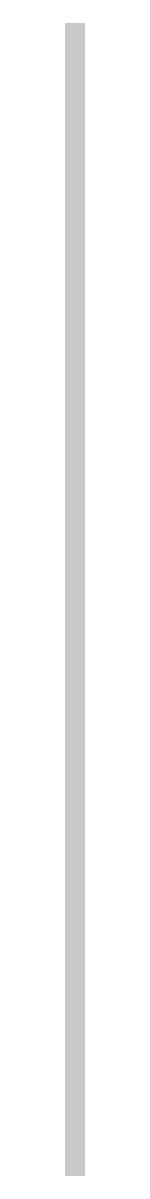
# Model space of a CAD drawing. Header units: millimetres. Extents: x -187347 to 135007, y -6415 to 292048.
# Drawn here: x -51517 to -51319, y 161903 to 173394 of the extents above; entities that cross this region are included whole.
import ezdxf

# ---------------------------------------------------------------- set-up
doc = ezdxf.new("R2010")
doc.units = ezdxf.units.MM
doc.header["$LTSCALE"] = 100
doc.layers.add('A-WALL-PATT', color=7, linetype='Continuous', lineweight=5)

msp = doc.modelspace()

# ---------------------------------------------------------------- hatches: boundary and pattern name
at = {"layer": 'A-WALL-PATT'}
h = msp.add_hatch(dxfattribs=at)
h.set_pattern_fill('FP_5', color=256, angle=67.38013, style=0, pattern_type=2)
h.set_pattern_definition([(337.3801, (-51478.613, 167640.554), (100.32954, -0.0003), [26.086, -1278.204]), (337.3801, (-51478.613, 167540.224), (100.32954, -0.0003), [26.086, -1278.204]), (337.3801, (-51478.613, 167439.894), (100.32954, -0.0003), [26.086, -1278.204]), (337.3801, (-51478.612, 167339.564), (100.32954, -0.0003), [26.086, -1278.204]), (337.3801, (-51478.613, 167239.235), (100.32954, -0.0003), [26.086, -1278.204]), (22.2491, (-51478.614, 167556.277), (100.3298, 0.00036), [23.848, -2360.969]), (22.2491, (-51478.613, 167455.947), (100.3298, 0.00036), [23.848, -2360.969]), (22.2491, (-51478.613, 167355.617), (100.3298, 0.00036), [23.848, -2360.969]), (22.2491, (-51478.613, 167255.287), (100.3298, 0.00036), [23.848, -2360.969]), (22.2491, (-51478.613, 167154.957), (100.3298, 0.00036), [23.848, -2360.969]), (22.24913, (-51478.613, 167054.627), (100.3298, 0.00036), [23.848, -2360.969]), (22.24913, (-51478.613, 166954.297), (100.3298, 0.00036), [23.848, -2360.969]), (22.24913, (-51478.613, 166853.967), (100.3298, 0.00036), [23.848, -2360.969]), (22.24913, (-51478.613, 166753.637), (100.3298, 0.00036), [23.848, -2360.969]), (157.7511, (-51456.54, 167581.36), (100.3298, 0.0001), [23.848, -2360.969]), (157.7511, (-51456.54, 167481.03), (100.3298, 0.0001), [23.848, -2360.969]), (157.7511, (-51456.54, 167380.7), (100.3298, 0.0001), [23.848, -2360.969]), (157.7511, (-51456.54, 167280.37), (100.3298, 0.0001), [23.848, -2360.969]), (157.7511, (-51456.54, 167180.04), (100.3298, 0.0001), [23.848, -2360.969]), (157.75113, (-51456.54, 167079.71), (100.3298, 0.0001), [23.848, -2360.969]), (157.75113, (-51456.54, 166979.38), (100.3298, 0.0001), [23.848, -2360.969]), (157.75113, (-51456.54, 166879.05), (100.3298, 0.0001), [23.848, -2360.969]), (157.75113, (-51456.54, 166778.72), (100.3298, 0.0001), [23.848, -2360.969]), (202.6201, (-51454.534, 167616.475), (100.32954, 0.00078), [26.086, -1278.204]), (202.6201, (-51454.533, 167516.145), (100.32954, 0.00078), [26.086, -1278.204]), (202.6201, (-51454.534, 167415.815), (100.32954, 0.00078), [26.086, -1278.204]), (202.6201, (-51454.534, 167315.485), (100.32954, 0.00078), [26.086, -1278.204]), (202.6201, (-51454.534, 167215.155), (100.32954, 0.00078), [26.086, -1278.204]), (351.87013, (-51495.669, 167645.57), (100.33039, 0.000556), [7.094, -702.346]), (338.1981, (-51488.646, 167644.567), (100.33008, -0.00043), [10.806, -529.488]), (338.1981, (-51488.646, 167544.237), (100.33008, -0.00043), [10.806, -529.488]), (201.8011, (-51478.613, 167606.442), (100.33008, -0.00085), [10.806, -529.488]), (201.8011, (-51478.613, 167506.11), (100.33008, -0.00085), [10.806, -529.488]), (188.13013, (-51488.646, 167602.428), (100.33039, -8.5e-05), [7.094, -702.346]), (188.13013, (-51495.669, 167645.57), (100.33039, -8.5e-05), [7.094, -702.346]), (206.5651, (-51502.69, 167644.567), (100.33013, 0.00015), [6.73, -217.614]), (225.0001, (-51508.71, 167641.56), (100.33, 0.0002), [7.094, -134.794]), (236.3101, (-51513.73, 167636.54), (100.3303, 8e-05), [3.617, -358.128]), (236.3101, (-51513.73, 167536.21), (100.3303, 8e-05), [3.617, -358.128]), (236.3101, (-51513.73, 167435.88), (100.3303, 8e-05), [3.617, -358.128]), (251.5651, (-51515.735, 167633.53), (100.3296, 0.0001), [3.173, -314.099]), (251.5651, (-51515.735, 167533.2), (100.3296, 0.0001), [3.173, -314.099]), (251.5651, (-51515.73, 167432.87), (100.3296, 0.0001), [3.173, -314.099]), (251.5651, (-51516.74, 167630.52), (100.3296, 0.0001), [3.173, -314.099]), (251.5651, (-51516.74, 167530.19), (100.3296, 0.0001), [3.173, -314.099]), (251.5651, (-51516.74, 167429.86), (100.3296, 0.0001), [3.173, -314.099]), (270.0001, (-51517.74, 167627.51), (100.33, 0.0002), [8.026, -92.304]), (288.4351, (-51517.74, 167619.485), (100.3296, 0.0003), [3.173, -314.099]), (288.4351, (-51517.74, 167519.15), (100.3296, 0.0003), [3.173, -314.099]), (288.4351, (-51517.74, 167418.82), (100.3296, 0.0003), [3.173, -314.099]), (288.4351, (-51516.74, 167616.47), (100.3296, 0.0003), [3.173, -314.099]), (288.4351, (-51516.74, 167516.145), (100.3296, 0.0003), [3.173, -314.099]), (288.4351, (-51516.74, 167415.815), (100.3296, 0.0003), [3.173, -314.099]), (303.6901, (-51515.735, 167613.465), (100.3303, 0.0004), [3.617, -358.128]), (303.6901, (-51515.735, 167513.135), (100.3303, 0.0004), [3.617, -358.128]), (303.6901, (-51515.735, 167412.805), (100.3303, 0.0004), [3.617, -358.128]), (315.0001, (-51513.73, 167610.455), (100.33, 0.0002), [7.094, -134.794]), (333.4351, (-51508.712, 167605.44), (100.33013, 0.00033), [6.73, -217.614]), (351.87013, (-51502.692, 167602.429), (100.33039, 0.000556), [7.094, -702.346]), (351.87013, (-51495.669, 167595.405), (100.33039, 0.000556), [7.094, -702.346]), (338.1981, (-51488.646, 167594.402), (100.33008, -0.00043), [10.806, -529.488]), (338.1981, (-51488.646, 167494.072), (100.33008, -0.00043), [10.806, -529.488]), (201.8011, (-51478.614, 167556.277), (100.33008, -0.00085), [10.806, -529.488]), (201.8011, (-51478.613, 167455.947), (100.33008, -0.00085), [10.806, -529.488]), (188.13013, (-51488.646, 167552.264), (100.33039, -8.5e-05), [7.094, -702.346]), (188.13013, (-51495.669, 167595.405), (100.33039, -8.5e-05), [7.094, -702.346]), (206.5651, (-51502.69, 167594.402), (100.33013, 0.00015), [6.73, -217.614]), (225.0001, (-51508.71, 167591.39), (100.33, 0.0002), [7.094, -134.794]), (236.3101, (-51513.73, 167586.376), (100.3303, 8e-05), [3.617, -358.128]), (236.3101, (-51513.73, 167486.05), (100.3303, 8e-05), [3.617, -358.128]), (236.3101, (-51513.73, 167385.72), (100.3303, 8e-05), [3.617, -358.128]), (251.5651, (-51515.735, 167583.37), (100.3296, 0.0001), [3.173, -314.099]), (251.5651, (-51515.74, 167483.04), (100.3296, 0.0001), [3.173, -314.099]), (251.5651, (-51515.735, 167382.71), (100.3296, 0.0001), [3.173, -314.099]), (251.5651, (-51516.74, 167580.36), (100.3296, 0.0001), [3.173, -314.099]), (251.5651, (-51516.74, 167480.03), (100.3296, 0.0001), [3.173, -314.099]), (251.5651, (-51516.74, 167379.7), (100.3296, 0.0001), [3.173, -314.099]), (270.0001, (-51517.74, 167577.35), (100.33, 0.0002), [8.026, -92.304]), (288.4351, (-51517.74, 167569.32), (100.3296, 0.0003), [3.173, -314.099]), (288.4351, (-51517.74, 167468.99), (100.3296, 0.0003), [3.173, -314.099]), (288.4351, (-51517.74, 167368.66), (100.3296, 0.0003), [3.173, -314.099]), (288.4351, (-51516.74, 167566.31), (100.3296, 0.0003), [3.173, -314.099]), (288.4351, (-51516.74, 167465.98), (100.3296, 0.0003), [3.173, -314.099]), (288.4351, (-51516.74, 167365.65), (100.3296, 0.0003), [3.173, -314.099]), (303.6901, (-51515.735, 167563.3), (100.3303, 0.0004), [3.617, -358.128]), (303.6901, (-51515.735, 167462.97), (100.3303, 0.0004), [3.617, -358.128]), (303.6901, (-51515.735, 167362.64), (100.3303, 0.0004), [3.617, -358.128]), (315.0001, (-51513.73, 167560.29), (100.33, 0.0002), [7.094, -134.794]), (333.4351, (-51508.71, 167555.274), (100.33013, 0.00033), [6.73, -217.614]), (351.87013, (-51502.692, 167552.264), (100.33039, 0.000556), [7.094, -702.346]), (351.87013, (-51439.484, 167620.488), (100.33039, 0.000556), [7.094, -702.346]), (333.4351, (-51432.46, 167619.485), (100.33013, 0.00033), [6.73, -217.614]), (315.0001, (-51426.44, 167616.475), (100.33, 0.0002), [7.094, -134.794]), (303.6901, (-51421.425, 167611.46), (100.3303, 0.0004), [3.617, -358.128]), (303.6901, (-51421.425, 167511.13), (100.3303, 0.0004), [3.617, -358.128]), (303.6901, (-51421.425, 167410.8), (100.3303, 0.0004), [3.617, -358.128]), (288.4351, (-51419.42, 167608.45), (100.3296, 0.0003), [3.173, -314.099]), (288.4351, (-51419.42, 167508.12), (100.3296, 0.0003), [3.173, -314.099]), (288.4351, (-51419.42, 167407.79), (100.3296, 0.0003), [3.173, -314.099]), (288.4351, (-51418.41, 167605.44), (100.3296, 0.0003), [3.173, -314.099]), (288.4351, (-51418.415, 167505.11), (100.3296, 0.0003), [3.173, -314.099]), (288.4351, (-51418.42, 167404.78), (100.3296, 0.0003), [3.173, -314.099]), (270.0001, (-51417.41, 167602.43), (100.33, 0.0002), [8.026, -92.304]), (251.5651, (-51417.41, 167594.4), (100.3296, 0.0001), [3.173, -314.099]), (251.5651, (-51417.41, 167494.07), (100.3296, 0.0001), [3.173, -314.099]), (251.5651, (-51417.41, 167393.74), (100.3296, 0.0001), [3.173, -314.099]), (251.5651, (-51418.415, 167591.39), (100.3296, 0.0001), [3.173, -314.099]), (251.5651, (-51418.415, 167491.06), (100.3296, 0.0001), [3.173, -314.099]), (251.5651, (-51418.415, 167390.73), (100.3296, 0.0001), [3.173, -314.099]), (236.3101, (-51419.42, 167588.38), (100.3303, 8e-05), [3.617, -358.128]), (236.3101, (-51419.42, 167488.05), (100.3303, 8e-05), [3.617, -358.128]), (236.3101, (-51419.42, 167387.72), (100.3303, 8e-05), [3.617, -358.128]), (225.0001, (-51421.425, 167585.37), (100.33, 0.0002), [7.094, -134.794]), (206.5651, (-51426.44, 167580.356), (100.33013, 0.00015), [6.73, -217.614]), (188.13013, (-51432.46, 167577.346), (100.33039, -8.5e-05), [7.094, -702.346]), (188.13013, (-51439.484, 167620.488), (100.33039, -8.5e-05), [7.094, -702.346]), (200.5561, (-51446.507, 167619.485), (100.33001, 0.0004), [8.572, -848.648]), (200.55613, (-51446.508, 167519.155), (100.33001, 0.0004), [8.572, -848.648]), (200.55613, (-51446.507, 167418.825), (100.33001, 0.0004), [8.572, -848.648]), (338.1981, (-51456.54, 167581.36), (100.33008, -0.00043), [10.806, -529.488]), (338.1981, (-51456.54, 167481.03), (100.33008, -0.00043), [10.806, -529.488]), (351.87013, (-51446.507, 167577.346), (100.33039, 0.000556), [7.094, -702.346]), (270.0001, (-51417.41, 167648.58), (100.33, 0.0002), [4.013, -96.317]), (251.5651, (-51417.41, 167644.57), (100.3296, 0.0001), [3.173, -314.099]), (251.5651, (-51417.41, 167544.24), (100.3296, 0.0001), [3.173, -314.099]), (251.5651, (-51417.41, 167443.91), (100.3296, 0.0001), [3.173, -314.099]), (251.5651, (-51418.41, 167641.56), (100.3296, 0.0001), [3.173, -314.099]), (251.5651, (-51418.415, 167541.23), (100.3296, 0.0001), [3.173, -314.099]), (251.5651, (-51418.41, 167440.9), (100.3296, 0.0001), [3.173, -314.099]), (236.3101, (-51419.42, 167638.55), (100.3303, 8e-05), [3.617, -358.128]), (236.3101, (-51419.42, 167538.22), (100.3303, 8e-05), [3.617, -358.128]), (236.3101, (-51419.42, 167437.89), (100.3303, 8e-05), [3.617, -358.128]), (225.0001, (-51421.424, 167635.54), (100.33, 0.0002), [7.094, -134.794]), (206.5651, (-51426.44, 167630.52), (100.33013, 0.00015), [6.73, -217.614]), (188.13013, (-51432.461, 167627.511), (100.33039, -8.5e-05), [7.094, -702.346]), (339.4441, (-51454.534, 167630.52), (100.33001, 8e-05), [8.572, -848.648]), (339.44413, (-51454.534, 167530.19), (100.33001, 8e-05), [8.572, -848.648]), (339.44413, (-51454.534, 167429.86), (100.33001, 8e-05), [8.572, -848.648]), (351.87013, (-51446.507, 167627.51), (100.33039, 0.000556), [7.094, -702.346]), (351.87013, (-51439.484, 167570.323), (100.33039, 0.000556), [7.094, -702.346]), (333.4351, (-51432.46, 167569.32), (100.33013, 0.00033), [6.73, -217.614]), (315.0001, (-51426.44, 167566.31), (100.33, 0.0002), [7.094, -134.794]), (303.6901, (-51421.425, 167561.29), (100.3303, 0.0004), [3.617, -358.128]), (303.6901, (-51421.424, 167460.96), (100.3303, 0.0004), [3.617, -358.128]), (303.6901, (-51421.425, 167360.63), (100.3303, 0.0004), [3.617, -358.128]), (288.4351, (-51419.42, 167558.28), (100.3296, 0.0003), [3.173, -314.099]), (288.4351, (-51419.42, 167457.95), (100.3296, 0.0003), [3.173, -314.099]), (288.4351, (-51419.42, 167357.62), (100.3296, 0.0003), [3.173, -314.099]), (288.4351, (-51418.415, 167555.27), (100.3296, 0.0003), [3.173, -314.099]), (288.4351, (-51418.415, 167454.94), (100.3296, 0.0003), [3.173, -314.099]), (288.4351, (-51418.41, 167354.61), (100.3296, 0.0003), [3.173, -314.099]), (270.0001, (-51417.41, 167552.26), (100.33, 0.0002), [4.013, -96.317]), (188.13013, (-51439.484, 167570.323), (100.33039, -8.5e-05), [7.094, -702.346]), (201.8011, (-51446.507, 167569.32), (100.33008, -0.00085), [10.806, -529.488]), (201.8011, (-51446.508, 167468.99), (100.33008, -0.00085), [10.806, -529.488])])
h.paths.add_polyline_path([(-51516.9, 161902.8), (-51318.5, 161902.8), (-51318.5, 173394.4), (-51516.9, 173394.4), (-51516.9, 161903.6)])

doc.saveas('drawing.dxf')
